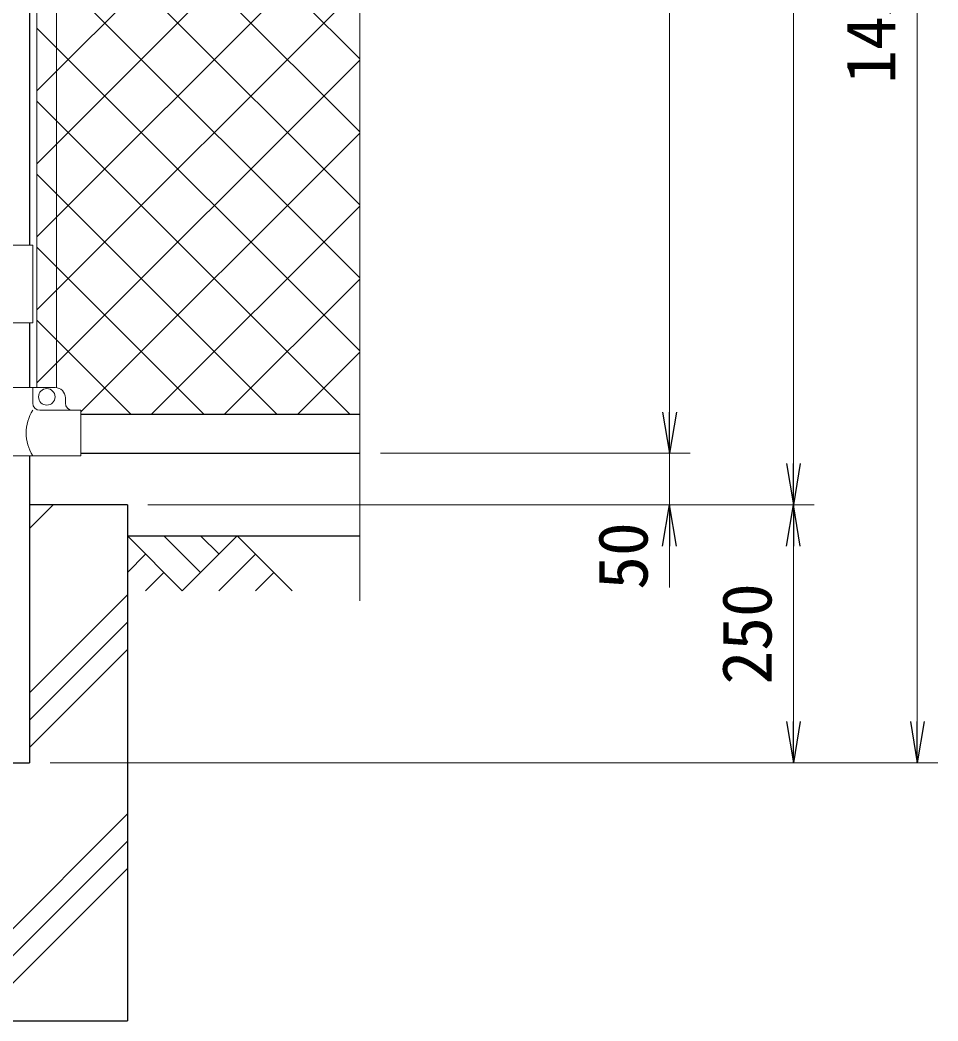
# Model space of a CAD drawing. Units: millimetres, scale not verified. Extents: x -4200 to 4200, y -2970 to 2970.
# Drawn here: x -1580 to -692, y -1039 to -69 of the extents above; entities that cross this region are included whole.
import ezdxf
from ezdxf.enums import TextEntityAlignment as Align

# ---------------------------------------------------------------- set-up
doc = ezdxf.new("R2010")
doc.units = ezdxf.units.MM
doc.header["$LTSCALE"] = 10
for name, color, linetype, lineweight in [('0-2_D-STR1', 1, 'Continuous', 25), ('0-3_D-STR3', 3, 'Continuous', 13), ('0-4_D-DCR-HCH', 7, 'Continuous', 13), ('0-5_D-BGD', 7, 'Continuous', 25), ('0-6_D-STR4', 7, 'Continuous', 25), ('0-7_D-STR-DIM', 7, 'Continuous', 13), ('0-B_D-STR2', 7, 'Continuous', 13)]:
    doc.layers.add(name, color=color, linetype=linetype, lineweight=lineweight)
doc.layers.add('0-8_0', color=7, linetype='Continuous')
doc.styles.add('ＭＳ ゴシック', font='')
doc.styles.get('ＭＳ ゴシック').set_extended_font_data('MS Gothic')

# ---------------------------------------------------------------- blocks, each defined once
blk = doc.blocks.new('_Open')
at = {"layer": '0-8_0'}
blk.add_line((-10, 1.667), (0, 0), dxfattribs=at)
blk.add_lwpolyline([(-10, -1.667), (0, 0), (-10, 0)], dxfattribs=at)

msp = doc.modelspace()

# ---------------------------------------------------------------- linework, layer by layer
at = {"layer": '0-2_D-STR1'}
for p, q in [((-1571.3, 75.87), (-1571.3, -287.13)), ((-1571.3, 75.87), (-1571.3, -287.13)), ((-1571.3, -362.13), (-1571.3, -424.93)), ((-1571.3, -362.13), (-1571.3, -424.93)), ((-1521.55, -450.63), (-1251.55, -450.63)), ((-1521.55, -450.63), (-1251.55, -450.63)), ((-1571.3, -490.93), (-1571.3, -788.63)), ((-1571.3, -490.93), (-1571.3, -788.63)), ((-1521.55, -488.63), (-1251.55, -488.63)), ((-1521.55, -488.63), (-1251.55, -488.63)), ((-1631.8, -788.63), (-1571.3, -788.63)), ((-1631.8, -788.63), (-1571.3, -788.63))]:
    msp.add_line(p, q, dxfattribs=at)
at = {"layer": '0-3_D-STR3'}
for p, q in [((-1564.05, -424.93), (-1564.05, 75.87)), ((-1564.05, -424.93), (-1564.05, 75.87)), ((-1545.05, -424.93), (-1545.05, 75.87)), ((-1545.05, -424.93), (-1545.05, 75.87)), ((-1632.34, -287.13), (-1568, -287.13)), ((-1632.34, -287.13), (-1568, -287.13)), ((-1568, -287.13), (-1568, -362.13)), ((-1568, -287.13), (-1568, -362.13)), ((-1653.94, -362.13), (-1568, -362.13)), ((-1653.94, -362.13), (-1568, -362.13)), ((-1637.25, -424.93), (-1546.55, -424.93)), ((-1637.25, -424.93), (-1546.55, -424.93)), ((-1568.15, -424.93), (-1568.15, -439.93)), ((-1568.15, -424.93), (-1568.15, -439.93)), ((-1536.55, -434.93), (-1536.55, -439.93)), ((-1536.55, -434.93), (-1536.55, -439.93)), ((-1561.15, -446.93), (-1521.55, -446.93)), ((-1561.15, -446.93), (-1521.55, -446.93)), ((-1521.55, -446.93), (-1521.55, -490.93)), ((-1521.55, -446.93), (-1521.55, -490.93)), ((-1637.25, -490.93), (-1521.55, -490.93)), ((-1637.25, -490.93), (-1521.55, -490.93))]:
    msp.add_line(p, q, dxfattribs=at)
msp.add_circle((-1554.55, -433.93), 8, dxfattribs=at)
msp.add_circle((-1554.55, -433.93), 8, dxfattribs=at)
for centre, radius, start, end in [((-1546.55, -434.93), 10, 0, 90), ((-1546.55, -434.93), 10, 0, 90), ((-1561.15, -439.93), 7, 180, 270), ((-1561.15, -439.93), 7, 180, 270), ((-1529.55, -439.93), 7, 180, 270), ((-1529.55, -439.93), 7, 180, 270), ((-1533.93, -468.93), 40.68, 147.25964, 212.74036), ((-1533.93, -468.93), 40.68, 147.25964, 212.74036)]:
    msp.add_arc(centre, radius, start, end, dxfattribs=at)
at = {"layer": '0-4_D-DCR-HCH'}
for p, q in [((-1571.3, -561.46), (-1548.47, -538.63)), ((-1571.3, -561.46), (-1548.47, -538.63)), ((-1423.33, -621.84), (-1476.55, -568.63)), ((-1423.33, -621.84), (-1476.55, -568.63)), ((-1405.6, -604.11), (-1441.07, -568.63)), ((-1405.6, -604.11), (-1441.07, -568.63)), ((-1370.12, -568.63), (-1423.33, -621.84)), ((-1370.12, -568.63), (-1423.33, -621.84)), ((-1387.77, -586.46), (-1405.6, -568.63)), ((-1387.77, -586.46), (-1405.6, -568.63)), ((-1370.12, -568.63), (-1316.91, -621.84)), ((-1370.12, -568.63), (-1316.91, -621.84)), ((-1458.81, -586.37), (-1476.55, -604.03)), ((-1458.81, -586.37), (-1476.55, -604.03)), ((-1352.38, -586.37), (-1388.02, -621.84)), ((-1352.38, -586.37), (-1388.02, -621.84)), ((-1441.07, -604.11), (-1458.89, -621.84)), ((-1441.07, -604.11), (-1458.89, -621.84)), ((-1334.65, -604.11), (-1352.47, -621.84)), ((-1334.65, -604.11), (-1352.47, -621.84)), ((-1571.3, -720.56), (-1476.55, -625.81)), ((-1571.3, -720.56), (-1476.55, -625.81)), ((-1571.3, -747.07), (-1476.55, -652.32)), ((-1571.3, -747.07), (-1476.55, -652.32)), ((-1571.3, -773.59), (-1476.55, -678.84)), ((-1571.3, -773.59), (-1476.55, -678.84)), ((-1677.24, -1038.63), (-1476.55, -837.94)), ((-1677.24, -1038.63), (-1476.55, -837.94)), ((-1650.72, -1038.63), (-1476.55, -864.45)), ((-1650.72, -1038.63), (-1476.55, -864.45)), ((-1624.21, -1038.63), (-1476.55, -890.97)), ((-1624.21, -1038.63), (-1476.55, -890.97))]:
    msp.add_line(p, q, dxfattribs=at)
at = {"layer": '0-5_D-BGD'}
msp.add_line((-1476.55, -568.63), (-1251.55, -568.63), dxfattribs=at)
msp.add_line((-1476.55, -568.63), (-1251.55, -568.63), dxfattribs=at)
at = {"layer": '0-6_D-STR4'}
for p, q in [((-1476.55, -538.63), (-1571.3, -538.63)), ((-1476.55, -538.63), (-1571.3, -538.63)), ((-1476.55, -538.63), (-1476.55, -1038.63)), ((-1476.55, -538.63), (-1476.55, -1038.63)), ((-1726.55, -1038.63), (-1476.55, -1038.63)), ((-1726.55, -1038.63), (-1476.55, -1038.63))]:
    msp.add_line(p, q, dxfattribs=at)
at = {"layer": '0-7_D-STR-DIM'}
for p, q in [((-951.55, -448.63), (-951.55, 621.37)), ((-951.55, -448.63), (-951.55, 621.37)), ((-831.55, -498.63), (-831.55, 621.37)), ((-831.55, -498.63), (-831.55, 621.37)), ((-711.55, -748.63), (-711.55, 621.37)), ((-711.55, -748.63), (-711.55, 621.37)), ((-1251.55, -631.63), (-1251.55, 60.72)), ((-1251.55, -631.63), (-1251.55, 60.72)), ((-951.55, -448.63), (-951.55, -408.63)), ((-951.55, -448.63), (-951.55, -408.63)), ((-1231.55, -488.63), (-931.55, -488.63)), ((-1231.55, -488.63), (-931.55, -488.63)), ((-1231.55, -488.63), (-931.55, -488.63)), ((-1231.55, -488.63), (-931.55, -488.63)), ((-951.55, -538.63), (-951.55, -488.63)), ((-951.55, -538.63), (-951.55, -488.63)), ((-1456.55, -538.63), (-931.55, -538.63)), ((-1456.55, -538.63), (-811.55, -538.63)), ((-1456.55, -538.63), (-811.55, -538.63)), ((-1456.55, -538.63), (-931.55, -538.63)), ((-1456.55, -538.63), (-811.55, -538.63)), ((-1456.55, -538.63), (-811.55, -538.63)), ((-951.55, -578.63), (-951.55, -618.63)), ((-951.55, -578.63), (-951.55, -618.63)), ((-831.55, -578.63), (-831.55, -748.63)), ((-831.55, -578.63), (-831.55, -748.63)), ((-1551.3, -788.63), (-691.55, -788.63)), ((-1551.3, -788.63), (-811.55, -788.63)), ((-1551.3, -788.63), (-691.55, -788.63)), ((-1551.3, -788.63), (-811.55, -788.63))]:
    msp.add_line(p, q, dxfattribs=at)
at = {"layer": '0-B_D-STR2'}
for p, q in [((-1545.05, -118.39), (-1340.28, 86.37)), ((-1545.05, -118.39), (-1340.28, 86.37)), ((-1251.55, -106.52), (-1444.43, 86.37)), ((-1251.55, -106.52), (-1444.43, 86.37)), ((-1251.55, -247.94), (-1545.05, 45.56)), ((-1251.55, -247.94), (-1545.05, 45.56)), ((-1545.05, -259.82), (-1251.55, 33.68)), ((-1545.05, -259.82), (-1251.55, 33.68)), ((-1251.55, -318.65), (-1545.05, -25.15)), ((-1251.55, -318.65), (-1545.05, -25.15)), ((-1545.05, -330.53), (-1251.55, -37.03)), ((-1545.05, -330.53), (-1251.55, -37.03)), ((-1545.05, -95.86), (-1564.05, -76.86)), ((-1545.05, -95.86), (-1564.05, -76.86)), ((-1251.55, -389.36), (-1545.05, -95.86)), ((-1251.55, -389.36), (-1545.05, -95.86)), ((-1545.05, -401.24), (-1251.55, -107.74)), ((-1545.05, -401.24), (-1251.55, -107.74)), ((-1564.05, -137.39), (-1545.05, -118.39)), ((-1564.05, -137.39), (-1545.05, -118.39)), ((-1545.05, -166.57), (-1564.05, -147.57)), ((-1545.05, -166.57), (-1564.05, -147.57)), ((-1260.98, -450.63), (-1545.05, -166.57)), ((-1260.98, -450.63), (-1545.05, -166.57)), ((-1521.55, -448.45), (-1251.55, -178.45)), ((-1521.55, -448.45), (-1251.55, -178.45)), ((-1545.05, -237.28), (-1564.05, -218.28)), ((-1545.05, -237.28), (-1564.05, -218.28)), ((-1331.69, -450.63), (-1545.05, -237.28)), ((-1331.69, -450.63), (-1545.05, -237.28)), ((-1453.02, -450.63), (-1251.55, -249.16)), ((-1453.02, -450.63), (-1251.55, -249.16)), ((-1564.05, -278.82), (-1545.05, -259.82)), ((-1564.05, -278.82), (-1545.05, -259.82)), ((-1545.05, -307.99), (-1564.05, -288.99)), ((-1545.05, -307.99), (-1564.05, -288.99)), ((-1402.41, -450.63), (-1545.05, -307.99)), ((-1402.41, -450.63), (-1545.05, -307.99)), ((-1382.31, -450.63), (-1251.55, -319.87)), ((-1382.31, -450.63), (-1251.55, -319.87)), ((-1564.05, -349.53), (-1545.05, -330.53)), ((-1564.05, -349.53), (-1545.05, -330.53)), ((-1545.05, -378.7), (-1564.05, -359.7)), ((-1545.05, -378.7), (-1564.05, -359.7)), ((-1473.12, -450.63), (-1545.05, -378.7)), ((-1473.12, -450.63), (-1545.05, -378.7)), ((-1311.6, -450.63), (-1251.55, -390.58)), ((-1311.6, -450.63), (-1251.55, -390.58)), ((-1564.05, -420.24), (-1545.05, -401.24)), ((-1564.05, -420.24), (-1545.05, -401.24))]:
    msp.add_line(p, q, dxfattribs=at)
for points in [[(-1251.55, -177.23), (-1515.14, 86.37), (-1519.55, 90.77)], [(-1251.55, -177.23), (-1515.14, 86.37), (-1519.55, 90.77)], [(-1564.05, -208.1), (-1545.05, -189.1), (-1283.57, 72.37)], [(-1564.05, -208.1), (-1545.05, -189.1), (-1283.57, 72.37)]]:
    msp.add_lwpolyline(points, dxfattribs=at)

# ---------------------------------------------------------------- block references
at = {"layer": '0-7_D-STR-DIM', "xscale": 4, "yscale": 4}
for p, rotation in [((-951.55, -488.63), 270), ((-951.55, -488.63), 270), ((-951.55, -488.63), 270), ((-951.55, -488.63), 270), ((-831.55, -538.63), 270), ((-831.55, -538.63), 270), ((-951.55, -538.63), 90), ((-951.55, -538.63), 90), ((-831.55, -538.63), 90), ((-831.55, -538.63), 90), ((-831.55, -788.63), 270), ((-831.55, -788.63), 270), ((-711.55, -788.63), 270), ((-711.55, -788.63), 270)]:
    msp.add_blockref('_Open', p, dxfattribs=dict(at, rotation=rotation))

# ---------------------------------------------------------------- texts
at = {"layer": '0-7_D-STR-DIM', "style": 'ＭＳ ゴシック'}
for s, p in [('1450', (-718.29, -130.53)), ('1450', (-718.29, -130.53)), ('50', (-958.29, -620.83)), ('50', (-958.29, -620.83)), ('250', (-838.29, -712.63)), ('250', (-838.29, -712.63))]:
    msp.add_text(s, height=48.09, rotation=90, dxfattribs=at).set_placement(p, align=Align.BOTTOM_LEFT)

doc.saveas('drawing.dxf')
